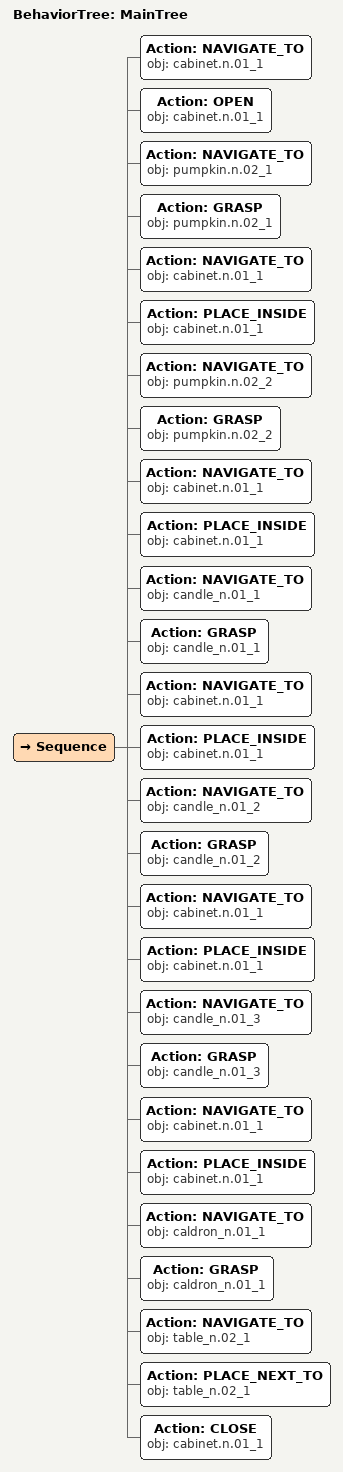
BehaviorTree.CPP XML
<root main_tree_to_execute="MainTree">
  <BehaviorTree ID="MainTree">
    <Sequence>
      <!-- Navigate to cabinet_n.01_1 -->
      <Action ID="NAVIGATE_TO" obj="cabinet.n.01_1" />
      <!-- Open cabinet_n.01_1 -->
      <Action ID="OPEN" obj="cabinet.n.01_1" />
      <!-- Navigate to pumpkin_n.02_1 -->
      <Action ID="NAVIGATE_TO" obj="pumpkin.n.02_1" />
      <!-- Grasp pumpkin_n.02_1 -->
      <Action ID="GRASP" obj="pumpkin.n.02_1" />
      <!-- Navigate to cabinet_n.01_1 -->
      <Action ID="NAVIGATE_TO" obj="cabinet.n.01_1" />
      <!-- Place inside cabinet.n.01_1 -->
      <Action ID="PLACE_INSIDE" obj="cabinet.n.01_1" />
      <!-- Navigate to pumpkin_n.02_2 -->
      <Action ID="NAVIGATE_TO" obj="pumpkin.n.02_2" />
      <!-- Grasp pumpkin_n.02_2 -->
      <Action ID="GRASP" obj="pumpkin.n.02_2" />
      <!-- Navigate to cabinet_n.01_1 -->
      <Action ID="NAVIGATE_TO" obj="cabinet.n.01_1" />
      <!-- Place inside cabinet.n.01_1 -->
      <Action ID="PLACE_INSIDE" obj="cabinet.n.01_1" />
      <!-- Navigate to candle_n.01_1 -->
      <Action ID="NAVIGATE_TO" obj="candle_n.01_1" />
      <!-- Grasp candle_n.01_1 -->
      <Action ID="GRASP" obj="candle_n.01_1" />
      <!-- Navigate to cabinet_n.01_1 -->
      <Action ID="NAVIGATE_TO" obj="cabinet.n.01_1" />
      <!-- Place inside cabinet.n.01_1 -->
      <Action ID="PLACE_INSIDE" obj="cabinet.n.01_1" />
      <!-- Navigate to candle_n.01_2 -->
      <Action ID="NAVIGATE_TO" obj="candle_n.01_2" />
      <!-- Grasp candle_n.01_2 -->
      <Action ID="GRASP" obj="candle_n.01_2" />
      <!-- Navigate to cabinet_n.01_1 -->
      <Action ID="NAVIGATE_TO" obj="cabinet.n.01_1" />
      <!-- Place inside cabinet.n.01_1 -->
      <Action ID="PLACE_INSIDE" obj="cabinet.n.01_1" />
      <!-- Navigate to candle_n.01_3 -->
      <Action ID="NAVIGATE_TO" obj="candle_n.01_3" />
      <!-- Grasp candle_n.01_3 -->
      <Action ID="GRASP" obj="candle_n.01_3" />
      <!-- Navigate to cabinet_n.01_1 -->
      <Action ID="NAVIGATE_TO" obj="cabinet.n.01_1" />
      <!-- Place inside cabinet.n.01_1 -->
      <Action ID="PLACE_INSIDE" obj="cabinet.n.01_1" />
      <!-- Navigate to caldron_n.01_1 -->
      <Action ID="NAVIGATE_TO" obj="caldron_n.01_1" />
      <!-- Grasp caldron_n.01_1 -->
      <Action ID="GRASP" obj="caldron_n.01_1" />
      <!-- Navigate to table_n.02_1 -->
      <Action ID="NAVIGATE_TO" obj="table_n.02_1" />
      <!-- Place next to table_n.02_1 -->
      <Action ID="PLACE_NEXT_TO" obj="table_n.02_1" />
      <!-- Close cabinet_n.01_1 -->
      <Action ID="CLOSE" obj="cabinet.n.01_1" />
    </Sequence>
  </BehaviorTree>
</root>
